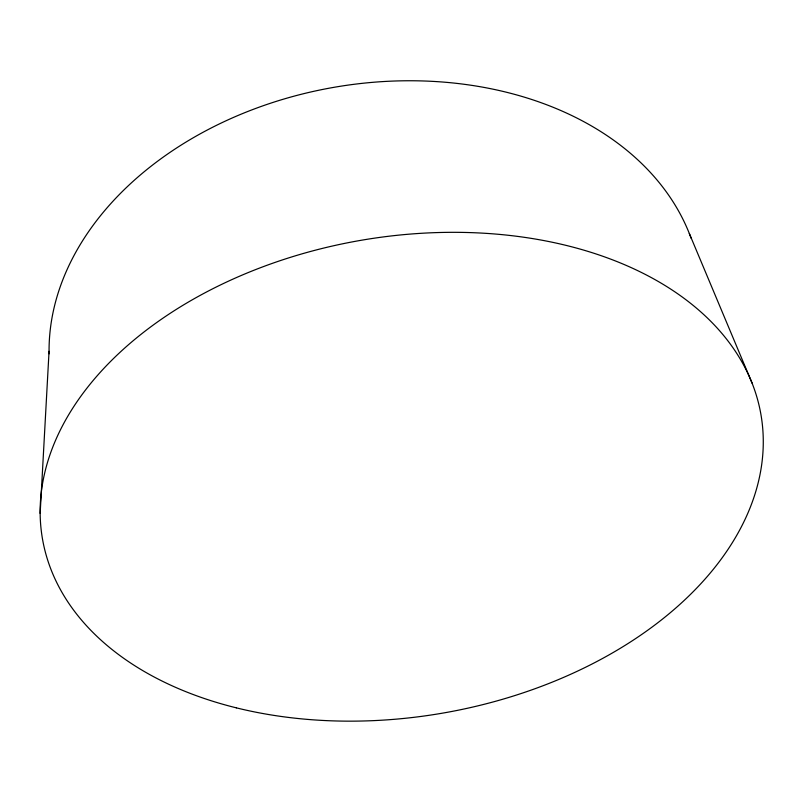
<?xml version="1.0" encoding="UTF-8"?>
<svg xmlns="http://www.w3.org/2000/svg" width="803" height="803" viewBox="0 0 803 803"><rect width="100%" height="100%" fill="white"/><g stroke="black" fill="none" stroke-linecap="round" stroke-linejoin="round"><path stroke-width="1.2" d="M40.15 513.388L49.053 351.312M689.315 233.492L752.11 383.192M49.083 353.822A328.658 241.342 -9.8 0 1 331.298 87.798A328.658 241.342 -9.8 0 1 691.112 238.21M236.333 707.845A364.572 239.906 -9.8 0 0 762.85 430.077A364.572 239.906 -9.8 0 0 205.939 292.292A364.572 239.906 -9.8 0 0 236.333 707.845"/></g></svg>
